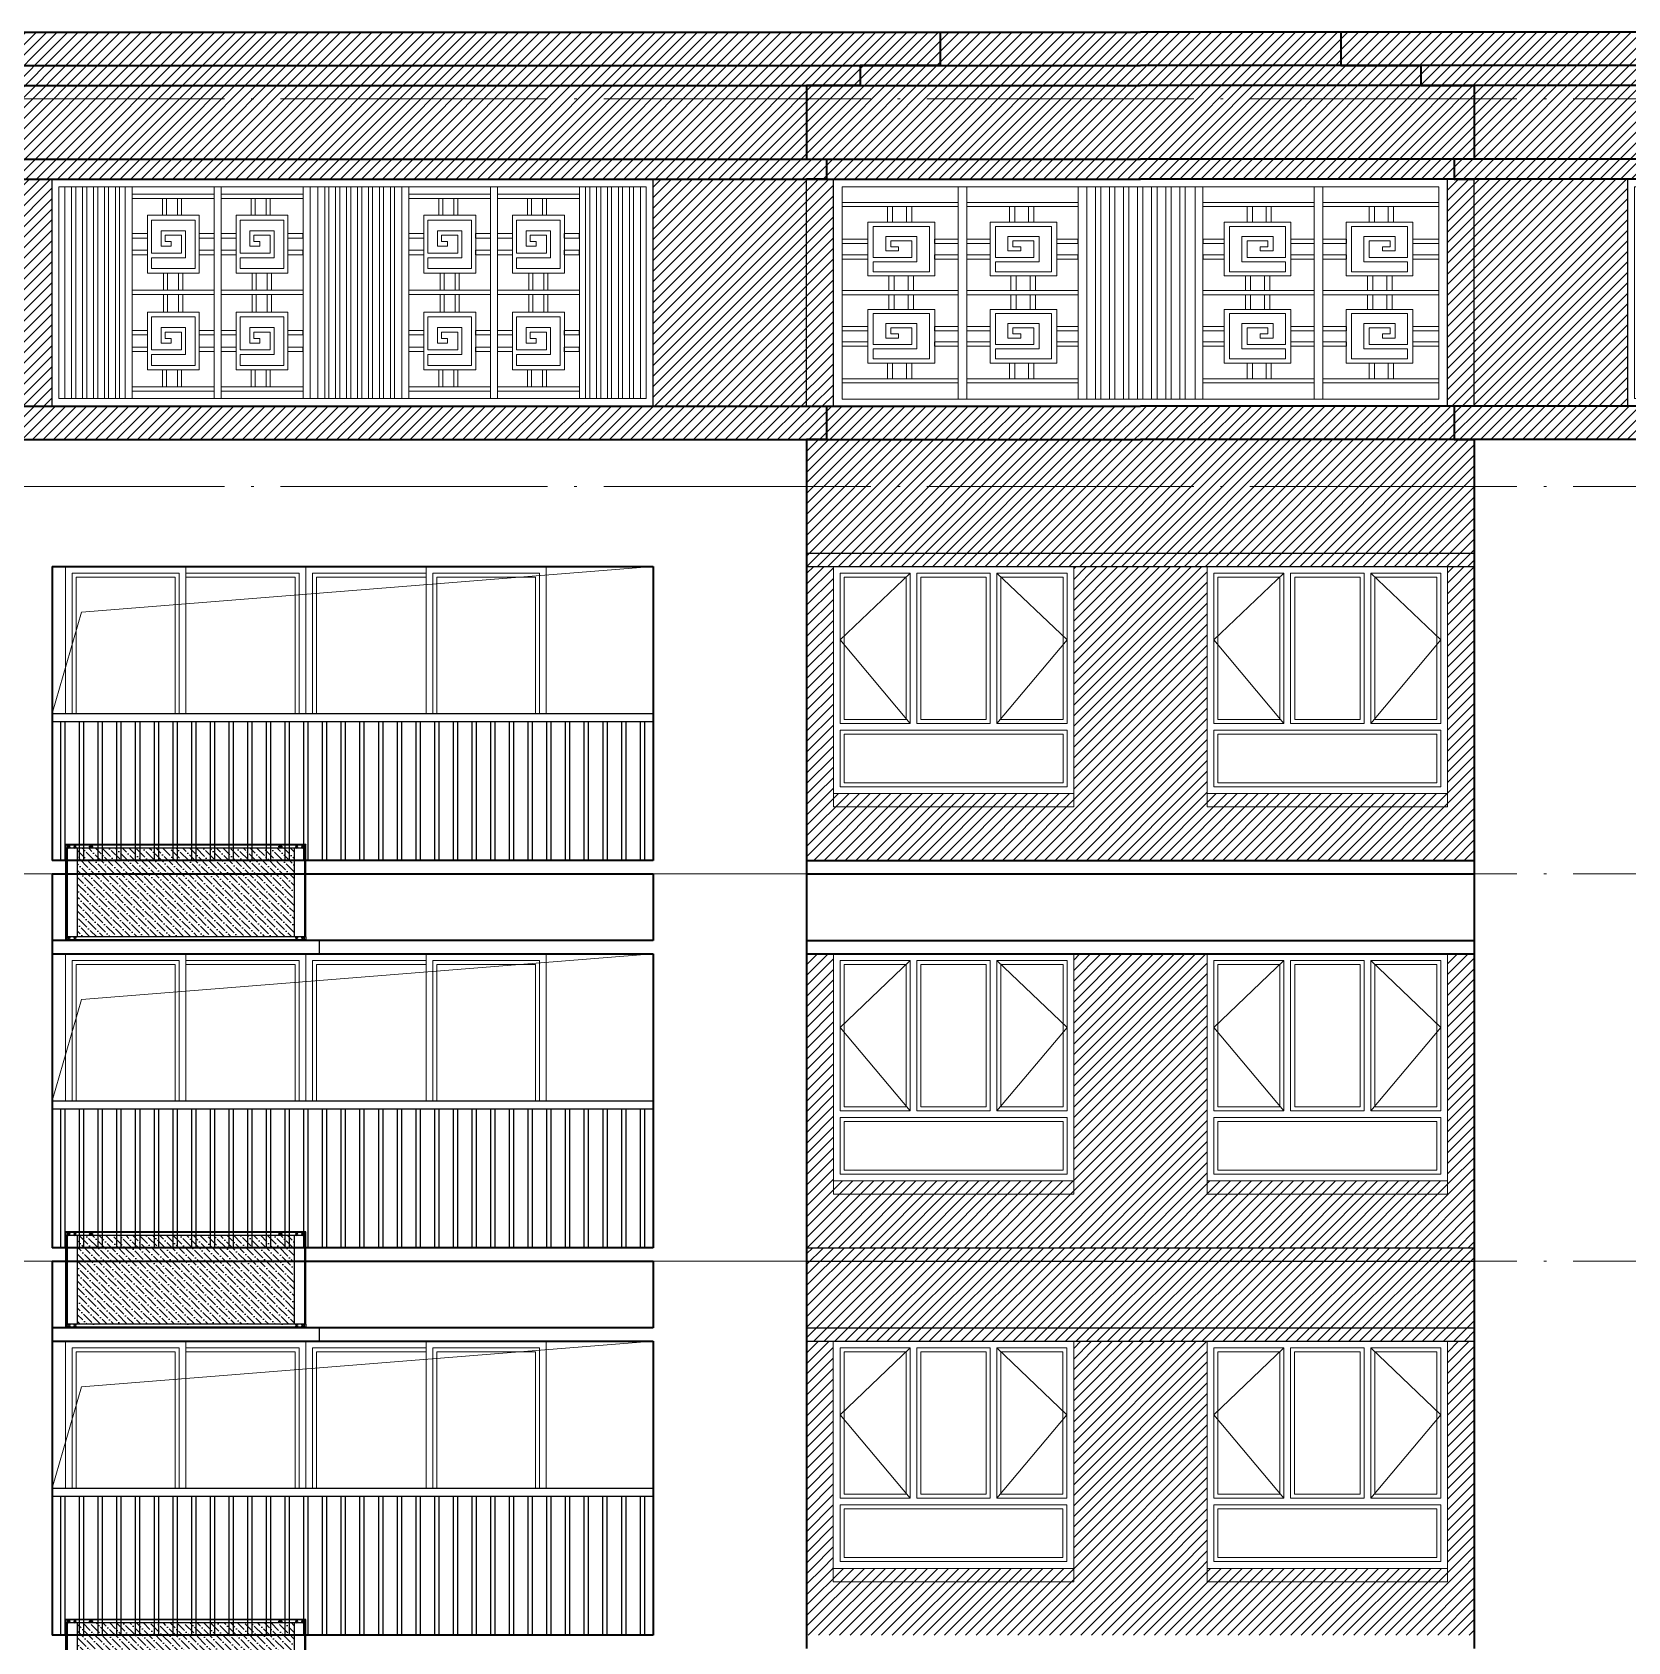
# Model space of a CAD drawing. Extents: x 27938 to 983267, y -209821 to 1628073.
# Drawn here: x 698517 to 710467, y 137999 to 150049 of the extents above; entities that cross this region are included whole.
import ezdxf
from ezdxf.xclip import XClip

# ---------------------------------------------------------------- set-up
doc = ezdxf.new("R2010")
doc.units = 0
doc.header["$LTSCALE"] = 1000
doc.header["$MEASUREMENT"] = 0
doc.header["$XCLIPFRAME"] = 0
doc.linetypes.add('DOTE', pattern=[2.42, 2, -0.2, 0.02, -0.2])
for name, color, linetype in [('3-剖面填充（细）', 250, 'Continuous'), ('Stair-栏杆', 142, 'Continuous'), ('修改标示', 212, 'Continuous')]:
    doc.layers.add(name, color=color, linetype=linetype)
for name, color, linetype, lineweight in [('DOTE', 19, 'DOTE', 9), ('WALL', 9, 'Continuous', 40), ('WINDOW', 144, 'Continuous', 15), ('立面-中轮廓线', 213, 'Continuous', 35), ('立面-普通轮廓', 7, 'Continuous', 18), ('立面-洞口示意', 152, 'Continuous', 13), ('立面-窗开启线', 250, 'Continuous', 13)]:
    doc.layers.add(name, color=color, linetype=linetype, lineweight=lineweight)
pattern_1 = [(45, (252127.5, -4e-12), (-39.2886205, 39.2886205), [])]
pattern_2 = [(45, (262200.016, 100972.64), (-39.2886205, 39.2886205), [])]
pattern_3 = [(45, (261350.016, 103772.64), (-39.2886205, 39.2886205), [])]
pattern_4 = [(45, (262350.016, 102372.64), (-39.2886205, 39.2886205), [])]
pattern_5 = [(45, (261200.007, 99772.64), (-39.2886205, 39.2886205), [])]

# ---------------------------------------------------------------- blocks, each defined once
blk = doc.blocks.new('A$C0FC9229A')
at = {"color": 164}
blk.add_wipeout([(1080, 1056), (1079, 1057), (-923, 1057), (-923, 1056), (-923, 1027), (-922, 1027), (-922, 287), (-923, 287), (-923, 257), (-923, 257), (1079, 257), (1080, 257), (1080, 287), (1078, 287), (1078, 1027), (1080, 1027)], dxfattribs=at).translate(0, 0, 0).dxf.layer = 'WALL'
h = blk.add_hatch()
h.set_pattern_fill('ANSI36', color=164, scale=25, style=0)
h.set_pattern_definition([(45, (0, 0), (21.0475, 77.1741), [99.2188, -19.8438, 0, -19.8438])])
h.paths.add_polyline_path([(983, 287), (983, 1027), (-826, 1027), (-826, 287)])
for p, q in [((-923, 1057), (1079, 1057)), ((-923, 1057), (1079, 1057)), ((-923, 1027), (-923, 1057)), ((-923, 1027), (-923, 1056)), ((-923, 1056), (-923, 1056)), ((-923, 1052), (1080, 1052)), ((-923, 1052), (1079, 1052)), ((-923, 1027), (1080, 1027)), ((-922, 1027), (-922, 287)), ((-922, 287), (-922, 1027)), ((-921, 287), (-921, 1027)), ((-912, 1057), (-912, 1027)), ((-912, 1027), (-912, 287)), ((-912, 1027), (-912, 287)), ((-897, 1040), (-899, 1038)), ((-899, 1038), (-899, 1036)), ((-899, 1036), (-897, 1034)), ((-897, 1030), (-897, 1044)), ((-894, 1038), (-897, 1040)), ((-897, 1034), (-894, 1036)), ((-894, 1036), (-894, 1038)), ((-847, 1040), (-849, 1038)), ((-849, 1038), (-849, 1036)), ((-849, 1036), (-847, 1034)), ((-847, 1030), (-847, 1044)), ((-844, 1038), (-847, 1040)), ((-847, 1034), (-844, 1036)), ((-844, 1036), (-844, 1038)), ((-826, 1027), (-826, 287)), ((-826, 1027), (-826, 287)), ((-720, 1045), (-703, 1045)), ((-720, 1035), (-703, 1035)), ((-711, 1054), (-711, 1025)), ((859, 1045), (876, 1045)), ((859, 1035), (876, 1035)), ((868, 1054), (868, 1025)), ((983, 1027), (983, 287)), ((1003, 1040), (1001, 1038)), ((1001, 1038), (1001, 1036)), ((1001, 1036), (1003, 1034)), ((1003, 1030), (1003, 1044)), ((1006, 1038), (1003, 1040)), ((1003, 1034), (1006, 1036)), ((1006, 1036), (1006, 1038)), ((1053, 1040), (1051, 1038)), ((1051, 1038), (1051, 1036)), ((1051, 1036), (1053, 1034)), ((1053, 1030), (1053, 1044)), ((1056, 1038), (1053, 1040)), ((1053, 1034), (1056, 1036)), ((1056, 1036), (1056, 1038)), ((1068, 1057), (1068, 1027)), ((1068, 1027), (1068, 287)), ((1068, 1027), (1068, 287)), ((1077, 287), (1077, 1027)), ((1078, 287), (1078, 1027)), ((1078, 1027), (1078, 287)), ((1079, 1027), (1079, 1057)), ((1080, 1056), (1079, 1056)), ((1080, 1027), (1080, 1056)), ((-923, 287), (1080, 287)), ((-923, 287), (-923, 257)), ((-923, 287), (-923, 257)), ((-922, 287), (-826, 287)), ((-912, 257), (-912, 287)), ((-899, 278), (-897, 280)), ((-899, 276), (-899, 278)), ((-897, 274), (-899, 276)), ((-897, 284), (-897, 270)), ((-897, 280), (-894, 278)), ((-894, 276), (-897, 274)), ((-894, 278), (-894, 276)), ((-849, 278), (-847, 280)), ((-849, 276), (-849, 278)), ((-847, 274), (-849, 276)), ((-847, 284), (-847, 270)), ((-847, 280), (-844, 278)), ((-844, 276), (-847, 274)), ((-844, 278), (-844, 276)), ((1001, 278), (1003, 280)), ((1001, 276), (1001, 278)), ((1003, 274), (1001, 276)), ((1003, 284), (1003, 270)), ((1003, 280), (1006, 278)), ((1006, 276), (1003, 274)), ((1006, 278), (1006, 276)), ((1051, 278), (1053, 280)), ((1051, 276), (1051, 278)), ((1053, 274), (1051, 276)), ((1053, 284), (1053, 270)), ((1053, 280), (1056, 278)), ((1056, 276), (1053, 274)), ((1056, 278), (1056, 276)), ((1068, 257), (1068, 287)), ((1079, 287), (1079, 257)), ((1080, 287), (1080, 257)), ((-923, 262), (1080, 262)), ((-923, 262), (1079, 262)), ((-923, 257), (-923, 257)), ((-923, 257), (1079, 257)), ((-923, 257), (1079, 257)), ((1080, 257), (1079, 257))]:
    blk.add_line(p, q, dxfattribs=at)
for points in [[(-923, 1052), (-923, 1052), (-923, 1052), (-923, 1052), (-923, 1052)], [(1080, 1052), (1080, 1052), (1079, 1052), (1079, 1052), (1079, 1052)], [(-923, 262), (-923, 262), (-923, 262), (-923, 262), (-923, 262)], [(1080, 262), (1080, 262), (1079, 262), (1079, 262), (1079, 262)]]:
    blk.add_lwpolyline(points, dxfattribs=at)
for centre, radius in [((-897, 1037), 10), ((-897, 1037), 9.5), ((-847, 1037), 10), ((-847, 1037), 9.5), ((1003, 1037), 10), ((1003, 1037), 9.5), ((1053, 1037), 10), ((1053, 1037), 9.5), ((-897, 277), 10), ((-897, 277), 9.5), ((-847, 277), 10), ((-847, 277), 9.5), ((1003, 277), 10), ((1003, 277), 9.5), ((1053, 277), 10), ((1053, 277), 9.5)]:
    blk.add_circle(centre, radius, dxfattribs=at)
for centre, radius, start, end in [((-923, 1056), 0.5, 90, 180), ((-720, 1040), 4.9, 87.1406, 272.8594), ((-703, 1040), 4.9, 267.1406, 92.8594), ((859, 1040), 4.9, 87.1406, 272.8594), ((876, 1040), 4.9, 267.1406, 92.8594), ((1079, 1056), 0.5, 0, 90), ((-923, 257), 0.5, 180, 270), ((1079, 257), 0.5, 270, 0)]:
    blk.add_arc(centre, radius, start, end, dxfattribs=at)
blk = doc.blocks.new('A$C6BC36758')
at = {"layer": 'WINDOW'}
for points in [[(-1750, 1650), (-1225, 1650), (-1225, 525), (-1750, 525)], [(-1175, 1650), (-625, 1650), (-625, 525), (-1175, 525)], [(-50, 1650), (-575, 1650), (-575, 525), (-50, 525)], [(-1750, 475), (-50, 475), (-50, 50), (-1750, 50)]]:
    blk.add_lwpolyline(points, close=True, dxfattribs=at)
at = {"layer": 'WINDOW', "color": 250}
for points in [[(-1720, 1620), (-1255, 1620), (-1255, 555), (-1720, 555)], [(-1145, 1620), (-655, 1620), (-655, 555), (-1145, 555)], [(-80, 1620), (-545, 1620), (-545, 555), (-80, 555)], [(-1720, 445), (-80, 445), (-80, 80), (-1720, 80)]]:
    blk.add_lwpolyline(points, close=True, dxfattribs=at)
at = {"layer": '立面-普通轮廓'}
blk.add_lwpolyline([(-1800, 1700), (0, 1700), (0, 0), (-1800, 0)], close=True, dxfattribs=at)
at = {"layer": '立面-窗开启线', "color": 251, "ltscale": 0.5, "true_color": 0x636466}
for points in [[(-1225, 1650), (-1750, 1150), (-1225, 525)], [(-575, 1650), (-50, 1150), (-575, 525)]]:
    blk.add_lwpolyline(points, dxfattribs=at)
blk = doc.blocks.new('A$C34A0312D')
at = {"layer": 'WINDOW'}
for p, q in [((900, 2300), (900, 0)), ((1800, 2300), (1800, 0)), ((2700, 2300), (2700, 0))]:
    blk.add_line(p, q, dxfattribs=at)
for points in [[(50, 2250), (850, 2250), (850, 50), (50, 50)], [(1750, 2250), (900, 2250), (900, 50), (1750, 50)], [(1850, 2250), (2700, 2250), (2700, 50), (1850, 50)], [(3550, 2250), (2750, 2250), (2750, 50), (3550, 50)]]:
    blk.add_lwpolyline(points, close=True, dxfattribs=at)
at = {"layer": 'WINDOW', "color": 250}
for points in [[(80, 2220), (820, 2220), (820, 80), (80, 80)], [(3520, 2220), (2780, 2220), (2780, 80), (3520, 80)]]:
    blk.add_lwpolyline(points, close=True, dxfattribs=at)
for points in [[(900, 80), (1720, 80), (1720, 2220), (900, 2220)], [(2700, 80), (1880, 80), (1880, 2220), (2700, 2220)]]:
    blk.add_lwpolyline(points, dxfattribs=at)
at = {"layer": '立面-普通轮廓'}
blk.add_lwpolyline([(0, 2300), (3600, 2300), (3600, 0), (0, 0)], close=True, dxfattribs=at)
blk = doc.blocks.new('A$C2FD5371A')
at = {"layer": 'Stair-栏杆'}
for p, q in [((4500, 1100), (0, 1100)), ((4500, 1040), (0, 1040))]:
    blk.add_line(p, q, dxfattribs=at)
for points in [[(65, 1040), (65, 0)], [(95, 0), (95, 1040)], [(205, 1040), (205, 0)], [(235, 0), (235, 1040)], [(345, 1040), (345, 0)], [(375, 0), (375, 1040)], [(485, 1040), (485, 0)], [(515, 0), (515, 1040)], [(625, 1040), (625, 0)], [(655, 0), (655, 1040)], [(765, 1040), (765, 0)], [(795, 0), (795, 1040)], [(905, 1040), (905, 0)], [(935, 0), (935, 1040)], [(1045, 1040), (1045, 0)], [(1075, 0), (1075, 1040)], [(1185, 1040), (1185, 0)], [(1215, 0), (1215, 1040)], [(1325, 1040), (1325, 0)], [(1355, 0), (1355, 1040)], [(1465, 1040), (1465, 0)], [(1495, 0), (1495, 1040)], [(1605, 1040), (1605, 0)], [(1635, 0), (1635, 1040)], [(1745, 1040), (1745, 0)], [(1775, 0), (1775, 1040)], [(1885, 1040), (1885, 0)], [(1915, 0), (1915, 1040)], [(2025, 1040), (2025, 0)], [(2055, 0), (2055, 1040)], [(2165, 1040), (2165, 0)], [(2195, 0), (2195, 1040)], [(2305, 1040), (2305, 0)], [(2335, 0), (2335, 1040)], [(2445, 1040), (2445, 0)], [(2475, 0), (2475, 1040)], [(2585, 1040), (2585, 0)], [(2615, 0), (2615, 1040)], [(2725, 1040), (2725, 0)], [(2755, 0), (2755, 1040)], [(2865, 1040), (2865, 0)], [(2895, 0), (2895, 1040)], [(3005, 1040), (3005, 0)], [(3035, 0), (3035, 1040)], [(3145, 1040), (3145, 0)], [(3175, 0), (3175, 1040)], [(3285, 1040), (3285, 0)], [(3315, 0), (3315, 1040)], [(3425, 1040), (3425, 0)], [(3455, 0), (3455, 1040)], [(3565, 1040), (3565, 0)], [(3595, 0), (3595, 1040)], [(3705, 1040), (3705, 0)], [(3735, 0), (3735, 1040)], [(3845, 1040), (3845, 0)], [(3875, 0), (3875, 1040)], [(3985, 1040), (3985, 0)], [(4015, 0), (4015, 1040)], [(4125, 1040), (4125, 0)], [(4155, 0), (4155, 1040)], [(4265, 1040), (4265, 0)], [(4295, 0), (4295, 1040)], [(4405, 1040), (4405, 0)], [(4435, 0), (4435, 1040)]]:
    blk.add_lwpolyline(points, dxfattribs=at)
blk = doc.blocks.new('GDGDGRGDGDGD')
at = {"layer": '立面-中轮廓线'}
for p, q in [((689594, 68519), (689594, 65719)), ((694094, 68519), (694094, 68019)), ((695244, 68519), (695244, 65619)), ((700244, 68519), (700244, 65619)), ((694094, 67919), (694094, 65719))]:
    blk.add_line(p, q, dxfattribs=at)
for points in [[(694094, 68019), (689594, 68019)], [(689594, 67919), (694094, 67919)], [(694094, 65719), (689594, 65719)]]:
    blk.add_lwpolyline(points, dxfattribs=at)
at = {"layer": '立面-普通轮廓'}
for points in [[(697244, 66219), (695444, 66219), (695444, 66119), (697244, 66119)], [(697244, 66219), (697244, 66119)], [(698244, 66219), (700044, 66219), (700044, 66119), (698244, 66119)], [(698244, 66219), (698244, 66119)]]:
    blk.add_lwpolyline(points, dxfattribs=at)
at = {"layer": '立面-洞口示意'}
blk.add_lwpolyline([(689594, 66819), (689814, 67578), (694094, 67919)], dxfattribs=at)
ref = blk.add_blockref('A$C34A0312D', (689694, 65619))
XClip(ref).set_block_clipping_path([(0, 1199.9999183439), (3600.0002853817, 2300.0000000003)])
for p in [(697244, 66219), (700044, 66219)]:
    blk.add_blockref('A$C6BC36758', p)
at = {"xscale": -1}
blk.add_blockref('A$C2FD5371A', (694094, 65719), dxfattribs=at)
blk = doc.blocks.new('HGFHFGNVBNHVN')
at = {"layer": '3-剖面填充（细）'}
h = blk.add_hatch(dxfattribs=at)
h.set_pattern_fill('ANSI31', color=256, scale=35)
h.set_pattern_definition(pattern_1)
edge = h.paths.add_edge_path()
edge.add_line((695244, 46276), (695244, 44576))
edge.add_line((695244, 44576), (695444, 44576))
edge.add_line((695444, 44576), (695444, 46276))
edge.add_line((695444, 46276), (695194, 46276))
h = blk.add_hatch(dxfattribs=at)
h.set_pattern_fill('ANSI31', color=256, scale=35)
h.set_pattern_definition(pattern_1)
h.paths.add_polyline_path([(697244, 44576), (698244, 44576), (698244, 46276), (697244, 46276)])
h = blk.add_hatch(dxfattribs=at)
h.set_pattern_fill('ANSI31', color=256, scale=35)
h.set_pattern_definition(pattern_1)
edge = h.paths.add_edge_path()
edge.add_line((700044, 44576), (700244, 44576))
edge.add_line((700244, 44576), (700244, 46276))
edge.add_line((700294, 46276), (700044, 46276))
edge.add_line((700044, 46276), (700044, 44576))
h = blk.add_hatch(dxfattribs=at)
h.set_pattern_fill('ANSI31', color=256, scale=35)
h.set_pattern_definition(pattern_1)
edge = h.paths.add_edge_path()
edge.add_line((695244, 44576), (695244, 44076))
edge.add_line((695244, 44076), (700244, 44076))
edge.add_line((700244, 44076), (700244, 44576))
edge.add_line((700244, 44576), (695248, 44576))
blk = doc.blocks.new('A$C12B04DEA')
at = {"layer": '立面-窗开启线', "color": 36, "ltscale": 0.5, "true_color": 0x88471b}
for p, q in [((0, -1700), (0, 0)), ((0, 0), (4500, 0)), ((4449, -57), (51, -57)), ((51, -57), (51, -1643)), ((95, -1643), (95, -57)), ((146, -57), (146, -1643)), ((177, -1643), (177, -57)), ((228, -57), (228, -1643)), ((259, -1643), (259, -57)), ((310, -57), (310, -1643)), ((341, -1643), (341, -57)), ((392, -57), (392, -1643)), ((423, -1643), (423, -57)), ((474, -57), (474, -1643)), ((505, -1643), (505, -57)), ((548, -57), (548, -1643)), ((600, -1643), (600, -57)), ((1214, -112), (600, -112)), ((1214, -57), (1214, -1641)), ((1266, -1641), (1266, -57)), ((1880, -112), (1266, -112)), ((1880, -57), (1880, -1643)), ((1932, -1643), (1932, -57)), ((1990, -1643), (1990, -57)), ((2041, -57), (2041, -1643)), ((2072, -1643), (2072, -57)), ((2123, -57), (2123, -1643)), ((2154, -1643), (2154, -57)), ((2205, -57), (2205, -1643)), ((2236, -1643), (2236, -57)), ((2287, -57), (2287, -1643)), ((2318, -1643), (2318, -57)), ((2369, -57), (2369, -1643)), ((2400, -1643), (2400, -57)), ((2451, -57), (2451, -1643)), ((2482, -1643), (2482, -57)), ((2533, -57), (2533, -1643)), ((2564, -1643), (2564, -57)), ((2618, -57), (2618, -1643)), ((2670, -1643), (2670, -57)), ((3284, -112), (2670, -112)), ((3284, -57), (3284, -1641)), ((3336, -1641), (3336, -57)), ((3950, -112), (3336, -112)), ((3950, -57), (3950, -1643)), ((3995, -1643), (3995, -57)), ((4026, -57), (4026, -1643)), ((4077, -1643), (4077, -57)), ((4108, -57), (4108, -1643)), ((4159, -1643), (4159, -57)), ((4190, -57), (4190, -1643)), ((4241, -1643), (4241, -57)), ((4272, -57), (4272, -1643)), ((4323, -1643), (4323, -57)), ((4354, -57), (4354, -1643)), ((4405, -1643), (4405, -57)), ((4449, -57), (4449, -1643)), ((4500, -1700), (4500, 0)), ((600, -146), (1214, -146)), ((826, -271), (826, -146)), ((857, -146), (857, -271)), ((938, -271), (938, -146)), ((968, -146), (968, -271)), ((1266, -146), (1880, -146)), ((1490, -271), (1490, -146)), ((1521, -146), (1521, -271)), ((1602, -271), (1602, -146)), ((1632, -146), (1632, -271)), ((2670, -146), (3284, -146)), ((2896, -271), (2896, -146)), ((2927, -146), (2927, -271)), ((3008, -271), (3008, -146)), ((3038, -146), (3038, -271)), ((3336, -146), (3950, -146)), ((3560, -271), (3560, -146)), ((3591, -146), (3591, -271)), ((3672, -271), (3672, -146)), ((3702, -146), (3702, -271)), ((1102, -271), (713, -271)), ((713, -271), (713, -704)), ((744, -555), (744, -306)), ((1071, -306), (744, -306)), ((1071, -669), (1071, -306)), ((1102, -704), (1102, -271)), ((1766, -271), (1377, -271)), ((1377, -271), (1377, -704)), ((1408, -555), (1408, -306)), ((1735, -306), (1408, -306)), ((1735, -669), (1735, -306)), ((1766, -704), (1766, -271)), ((3172, -271), (2783, -271)), ((2783, -271), (2783, -704)), ((2814, -555), (2814, -306)), ((3141, -306), (2814, -306)), ((3141, -669), (3141, -306)), ((3172, -704), (3172, -271)), ((3836, -271), (3447, -271)), ((3447, -271), (3447, -704)), ((3478, -555), (3478, -306)), ((3805, -306), (3478, -306)), ((3805, -669), (3805, -306)), ((3836, -704), (3836, -271)), ((713, -408), (600, -408)), ((600, -443), (713, -443)), ((999, -386), (816, -386)), ((816, -503), (816, -386)), ((968, -420), (846, -420)), ((846, -468), (846, -420)), ((891, -468), (846, -468)), ((891, -503), (891, -468)), ((968, -555), (968, -420)), ((999, -589), (999, -386)), ((1101, -443), (1101, -408)), ((1101, -408), (1214, -408)), ((1214, -443), (1101, -443)), ((1377, -408), (1266, -408)), ((1266, -443), (1377, -443)), ((1663, -386), (1480, -386)), ((1480, -503), (1480, -386)), ((1632, -420), (1510, -420)), ((1510, -468), (1510, -420)), ((1555, -468), (1510, -468)), ((1555, -503), (1555, -468)), ((1632, -555), (1632, -420)), ((1663, -589), (1663, -386)), ((1765, -443), (1765, -408)), ((1765, -408), (1878, -408)), ((1878, -443), (1765, -443)), ((1878, -408), (1878, -443)), ((2783, -408), (2670, -408)), ((2670, -443), (2783, -443)), ((3069, -386), (2886, -386)), ((2886, -503), (2886, -386)), ((3038, -420), (2916, -420)), ((2916, -468), (2916, -420)), ((2961, -468), (2916, -468)), ((2961, -503), (2961, -468)), ((3038, -555), (3038, -420)), ((3069, -589), (3069, -386)), ((3171, -443), (3171, -408)), ((3171, -408), (3284, -408)), ((3284, -443), (3171, -443)), ((3447, -408), (3336, -408)), ((3336, -443), (3447, -443)), ((3733, -386), (3550, -386)), ((3550, -503), (3550, -386)), ((3702, -420), (3580, -420)), ((3580, -468), (3580, -420)), ((3625, -468), (3580, -468)), ((3625, -503), (3625, -468)), ((3702, -555), (3702, -420)), ((3733, -589), (3733, -386)), ((3835, -443), (3835, -408)), ((3835, -408), (3948, -408)), ((3948, -443), (3835, -443)), ((3948, -408), (3948, -443)), ((713, -533), (600, -533)), ((600, -567), (713, -567)), ((968, -555), (744, -555)), ((999, -589), (744, -589)), ((744, -669), (744, -589)), ((891, -503), (816, -503)), ((1101, -567), (1101, -533)), ((1101, -533), (1214, -533)), ((1214, -567), (1101, -567)), ((1377, -533), (1266, -533)), ((1266, -567), (1377, -567)), ((1632, -555), (1408, -555)), ((1663, -589), (1408, -589)), ((1408, -669), (1408, -589)), ((1555, -503), (1480, -503)), ((1765, -567), (1765, -533)), ((1765, -533), (1878, -533)), ((1878, -567), (1765, -567)), ((1878, -533), (1878, -567)), ((2783, -533), (2670, -533)), ((2670, -567), (2783, -567)), ((3038, -555), (2814, -555)), ((3069, -589), (2814, -589)), ((2814, -669), (2814, -589)), ((2961, -503), (2886, -503)), ((3171, -567), (3171, -533)), ((3171, -533), (3284, -533)), ((3284, -567), (3171, -567)), ((3447, -533), (3336, -533)), ((3336, -567), (3447, -567)), ((3702, -555), (3478, -555)), ((3733, -589), (3478, -589)), ((3478, -669), (3478, -589)), ((3625, -503), (3550, -503)), ((3835, -567), (3835, -533)), ((3835, -533), (3948, -533)), ((3948, -567), (3835, -567)), ((3948, -533), (3948, -567)), ((713, -704), (1102, -704)), ((1071, -669), (744, -669)), ((835, -704), (835, -832)), ((865, -832), (865, -704)), ((947, -704), (947, -832)), ((978, -832), (978, -704)), ((1377, -704), (1766, -704)), ((1735, -669), (1408, -669)), ((1499, -704), (1499, -832)), ((1529, -832), (1529, -704)), ((1611, -704), (1611, -832)), ((1642, -832), (1642, -704)), ((2783, -704), (3172, -704)), ((3141, -669), (2814, -669)), ((2905, -704), (2905, -832)), ((2935, -832), (2935, -704)), ((3017, -704), (3017, -832)), ((3048, -832), (3048, -704)), ((3447, -704), (3836, -704)), ((3805, -669), (3478, -669)), ((3569, -704), (3569, -832)), ((3599, -832), (3599, -704)), ((3681, -704), (3681, -832)), ((3712, -832), (3712, -704)), ((1214, -832), (600, -832)), ((1880, -832), (1266, -832)), ((3284, -832), (2670, -832)), ((3950, -832), (3336, -832)), ((600, -864), (1214, -864)), ((835, -996), (835, -867)), ((865, -867), (865, -996)), ((947, -996), (947, -867)), ((978, -867), (978, -996)), ((1266, -864), (1880, -864)), ((1499, -996), (1499, -867)), ((1529, -867), (1529, -996)), ((1611, -996), (1611, -867)), ((1642, -867), (1642, -996)), ((2670, -864), (3284, -864)), ((2905, -996), (2905, -867)), ((2935, -867), (2935, -996)), ((3017, -996), (3017, -867)), ((3048, -867), (3048, -996)), ((3336, -864), (3950, -864)), ((3569, -996), (3569, -867)), ((3599, -867), (3599, -996)), ((3681, -996), (3681, -867)), ((3712, -867), (3712, -996)), ((1102, -996), (713, -996)), ((713, -996), (713, -1428)), ((744, -1279), (744, -1030)), ((1071, -1030), (744, -1030)), ((1071, -1394), (1071, -1030)), ((1102, -1428), (1102, -996)), ((1766, -996), (1377, -996)), ((1377, -996), (1377, -1428)), ((1408, -1279), (1408, -1030)), ((1735, -1030), (1408, -1030)), ((1735, -1394), (1735, -1030)), ((1766, -1428), (1766, -996)), ((3172, -996), (2783, -996)), ((2783, -996), (2783, -1428)), ((2814, -1279), (2814, -1030)), ((3141, -1030), (2814, -1030)), ((3141, -1394), (3141, -1030)), ((3172, -1428), (3172, -996)), ((3836, -996), (3447, -996)), ((3447, -996), (3447, -1428)), ((3478, -1279), (3478, -1030)), ((3805, -1030), (3478, -1030)), ((3805, -1394), (3805, -1030)), ((3836, -1428), (3836, -996)), ((600, -1132), (713, -1132)), ((713, -1166), (600, -1166)), ((999, -1110), (816, -1110)), ((816, -1228), (816, -1110)), ((968, -1145), (846, -1145)), ((846, -1193), (846, -1145)), ((891, -1193), (846, -1193)), ((891, -1228), (891, -1193)), ((968, -1279), (968, -1145)), ((999, -1314), (999, -1110)), ((1214, -1132), (1101, -1132)), ((1101, -1167), (1101, -1133)), ((1101, -1166), (1214, -1166)), ((1266, -1132), (1377, -1132)), ((1377, -1166), (1266, -1166)), ((1663, -1110), (1480, -1110)), ((1480, -1228), (1480, -1110)), ((1632, -1145), (1510, -1145)), ((1510, -1193), (1510, -1145)), ((1555, -1193), (1510, -1193)), ((1555, -1228), (1555, -1193)), ((1632, -1279), (1632, -1145)), ((1663, -1314), (1663, -1110)), ((1878, -1132), (1765, -1132)), ((1765, -1167), (1765, -1133)), ((1765, -1166), (1878, -1166)), ((1878, -1166), (1878, -1132)), ((2670, -1132), (2783, -1132)), ((2783, -1166), (2670, -1166)), ((3069, -1110), (2886, -1110)), ((2886, -1228), (2886, -1110)), ((3038, -1145), (2916, -1145)), ((2916, -1193), (2916, -1145)), ((2961, -1193), (2916, -1193)), ((2961, -1228), (2961, -1193)), ((3038, -1279), (3038, -1145)), ((3069, -1314), (3069, -1110)), ((3284, -1132), (3171, -1132)), ((3171, -1167), (3171, -1133)), ((3171, -1166), (3284, -1166)), ((3336, -1132), (3447, -1132)), ((3447, -1166), (3336, -1166)), ((3733, -1110), (3550, -1110)), ((3550, -1228), (3550, -1110)), ((3702, -1145), (3580, -1145)), ((3580, -1193), (3580, -1145)), ((3625, -1193), (3580, -1193)), ((3625, -1228), (3625, -1193)), ((3702, -1279), (3702, -1145)), ((3733, -1314), (3733, -1110)), ((3948, -1132), (3835, -1132)), ((3835, -1167), (3835, -1133)), ((3835, -1166), (3948, -1166)), ((3948, -1166), (3948, -1132)), ((600, -1257), (713, -1257)), ((713, -1291), (600, -1291)), ((968, -1279), (744, -1279)), ((999, -1314), (744, -1314)), ((744, -1394), (744, -1314)), ((891, -1228), (816, -1228)), ((1214, -1257), (1101, -1257)), ((1101, -1292), (1101, -1258)), ((1101, -1291), (1214, -1291)), ((1266, -1257), (1377, -1257)), ((1377, -1291), (1266, -1291)), ((1632, -1279), (1408, -1279)), ((1663, -1314), (1408, -1314)), ((1408, -1394), (1408, -1314)), ((1555, -1228), (1480, -1228)), ((1878, -1257), (1765, -1257)), ((1765, -1292), (1765, -1258)), ((1765, -1291), (1878, -1291)), ((1878, -1291), (1878, -1257)), ((2670, -1257), (2783, -1257)), ((2783, -1291), (2670, -1291)), ((3038, -1279), (2814, -1279)), ((3069, -1314), (2814, -1314)), ((2814, -1394), (2814, -1314)), ((2961, -1228), (2886, -1228)), ((3284, -1257), (3171, -1257)), ((3171, -1292), (3171, -1258)), ((3171, -1291), (3284, -1291)), ((3336, -1257), (3447, -1257)), ((3447, -1291), (3336, -1291)), ((3702, -1279), (3478, -1279)), ((3733, -1314), (3478, -1314)), ((3478, -1394), (3478, -1314)), ((3625, -1228), (3550, -1228)), ((3948, -1257), (3835, -1257)), ((3835, -1292), (3835, -1258)), ((3835, -1291), (3948, -1291)), ((3948, -1291), (3948, -1257)), ((713, -1428), (1102, -1428)), ((1071, -1394), (744, -1394)), ((826, -1428), (826, -1554)), ((857, -1554), (857, -1428)), ((938, -1428), (938, -1554)), ((968, -1554), (968, -1428)), ((1377, -1428), (1766, -1428)), ((1735, -1394), (1408, -1394)), ((1490, -1428), (1490, -1554)), ((1521, -1554), (1521, -1428)), ((1602, -1428), (1602, -1554)), ((1632, -1554), (1632, -1428)), ((2783, -1428), (3172, -1428)), ((3141, -1394), (2814, -1394)), ((2896, -1428), (2896, -1554)), ((2927, -1554), (2927, -1428)), ((3008, -1428), (3008, -1554)), ((3038, -1554), (3038, -1428)), ((3447, -1428), (3836, -1428)), ((3805, -1394), (3478, -1394)), ((3560, -1428), (3560, -1554)), ((3591, -1554), (3591, -1428)), ((3672, -1428), (3672, -1554)), ((3702, -1554), (3702, -1428)), ((600, -1554), (1214, -1554)), ((1266, -1554), (1880, -1554)), ((2670, -1554), (3284, -1554)), ((3336, -1554), (3950, -1554)), ((4449, -1643), (51, -1643)), ((1214, -1588), (600, -1588)), ((1880, -1588), (1266, -1588)), ((3284, -1588), (2670, -1588)), ((3950, -1588), (3336, -1588)), ((0, -1700), (4500, -1700))]:
    blk.add_line(p, q, dxfattribs=at)
blk = doc.blocks.new('DGDGDGR')
for p in [(651892, 52076), (664492, 52076)]:
    blk.add_blockref('A$C12B04DEA', p)
blk = doc.blocks.new('A$C67F57B5B')
at = {"layer": '立面-窗开启线', "color": 36, "ltscale": 0.5, "true_color": 0x88471b}
for p, q in [((0, 0), (4600, 0)), ((0, -1700), (0, 0)), ((65, -1647), (65, -58)), ((65, -58), (4535, -58)), ((934, -58), (934, -1647)), ((1000, -1647), (1000, -58)), ((1833, -58), (1833, -1647)), ((1899, -1647), (1899, -58)), ((2003, -57), (1963, -57)), ((1963, -57), (1963, -1647)), ((2003, -1647), (2003, -57)), ((2108, -57), (2068, -57)), ((2068, -57), (2068, -1647)), ((2108, -1647), (2108, -57)), ((2214, -57), (2174, -57)), ((2174, -57), (2174, -1647)), ((2214, -1647), (2214, -57)), ((2319, -57), (2279, -57)), ((2279, -57), (2279, -1647)), ((2319, -1647), (2319, -57)), ((2424, -57), (2384, -57)), ((2384, -57), (2384, -1647)), ((2424, -1647), (2424, -57)), ((2530, -57), (2490, -57)), ((2490, -57), (2490, -1647)), ((2530, -1647), (2530, -57)), ((2635, -57), (2595, -57)), ((2595, -57), (2595, -1647)), ((2645, -57), (2605, -57)), ((2635, -1647), (2635, -57)), ((2640, -57), (2700, -57)), ((2709, -58), (2709, -1647)), ((2767, -58), (2767, -1647)), ((3600, -1647), (3600, -58)), ((3666, -58), (3666, -1647)), ((4535, -1647), (4535, -58)), ((4600, -1700), (4600, 0)), ((934, -174), (65, -174)), ((65, -206), (934, -206)), ((405, -322), (405, -206)), ((444, -206), (444, -322)), ((548, -322), (548, -206)), ((587, -206), (587, -322)), ((1833, -174), (1000, -174)), ((1000, -206), (1833, -206)), ((1320, -322), (1320, -206)), ((1359, -206), (1359, -322)), ((1462, -322), (1462, -206)), ((1502, -206), (1502, -322)), ((2767, -174), (3600, -174)), ((3600, -206), (2767, -206)), ((3098, -206), (3098, -322)), ((3138, -322), (3138, -206)), ((3241, -206), (3241, -322)), ((3280, -322), (3280, -206)), ((3666, -174), (4535, -174)), ((4535, -206), (3666, -206)), ((4013, -206), (4013, -322)), ((4052, -322), (4052, -206)), ((4156, -206), (4156, -322)), ((4195, -322), (4195, -206)), ((759, -322), (259, -322)), ((259, -322), (259, -725)), ((299, -586), (299, -354)), ((719, -354), (299, -354)), ((719, -693), (719, -354)), ((759, -725), (759, -322)), ((1674, -322), (1174, -322)), ((1174, -322), (1174, -725)), ((1214, -586), (1214, -354)), ((1633, -354), (1214, -354)), ((1633, -693), (1633, -354)), ((1674, -725), (1674, -322)), ((2926, -322), (3426, -322)), ((2926, -725), (2926, -322)), ((2967, -354), (3386, -354)), ((2967, -693), (2967, -354)), ((3386, -586), (3386, -354)), ((3426, -322), (3426, -725)), ((3841, -322), (4341, -322)), ((3841, -725), (3841, -322)), ((3881, -354), (4301, -354)), ((3881, -693), (3881, -354)), ((4301, -586), (4301, -354)), ((4341, -322), (4341, -725)), ((259, -450), (65, -450)), ((65, -482), (259, -482)), ((626, -429), (392, -429)), ((392, -538), (392, -429)), ((587, -461), (430, -461)), ((430, -506), (430, -461)), ((587, -586), (587, -461)), ((626, -618), (626, -429)), ((758, -482), (758, -450)), ((758, -450), (934, -450)), ((934, -482), (758, -482)), ((1174, -450), (1000, -450)), ((1000, -482), (1174, -482)), ((1541, -429), (1306, -429)), ((1306, -538), (1306, -429)), ((1502, -461), (1345, -461)), ((1345, -506), (1345, -461)), ((1502, -586), (1502, -461)), ((1541, -618), (1541, -429)), ((1673, -482), (1673, -450)), ((1673, -450), (1831, -450)), ((1831, -482), (1673, -482)), ((1831, -450), (1831, -482)), ((2769, -450), (2769, -482)), ((2927, -450), (2769, -450)), ((2769, -482), (2927, -482)), ((2927, -482), (2927, -450)), ((3059, -429), (3294, -429)), ((3059, -618), (3059, -429)), ((3098, -461), (3255, -461)), ((3098, -586), (3098, -461)), ((3255, -506), (3255, -461)), ((3294, -538), (3294, -429)), ((3426, -450), (3600, -450)), ((3600, -482), (3426, -482)), ((3842, -450), (3666, -450)), ((3666, -482), (3842, -482)), ((3842, -482), (3842, -450)), ((3974, -429), (4208, -429)), ((3974, -618), (3974, -429)), ((4013, -461), (4170, -461)), ((4013, -586), (4013, -461)), ((4170, -506), (4170, -461)), ((4208, -538), (4208, -429)), ((4341, -450), (4535, -450)), ((4535, -482), (4341, -482)), ((259, -566), (65, -566)), ((65, -598), (259, -598)), ((587, -586), (299, -586)), ((488, -538), (392, -538)), ((488, -506), (430, -506)), ((488, -538), (488, -506)), ((758, -598), (758, -566)), ((758, -566), (934, -566)), ((934, -598), (758, -598)), ((1174, -566), (1000, -566)), ((1000, -598), (1174, -598)), ((1502, -586), (1214, -586)), ((1403, -538), (1306, -538)), ((1403, -506), (1345, -506)), ((1403, -538), (1403, -506)), ((1673, -598), (1673, -566)), ((1673, -566), (1831, -566)), ((1831, -598), (1673, -598)), ((1831, -566), (1831, -598)), ((2769, -566), (2769, -598)), ((2927, -566), (2769, -566)), ((2769, -598), (2927, -598)), ((2927, -598), (2927, -566)), ((3098, -586), (3386, -586)), ((3197, -538), (3197, -506)), ((3197, -506), (3255, -506)), ((3197, -538), (3294, -538)), ((3426, -566), (3600, -566)), ((3600, -598), (3426, -598)), ((3842, -566), (3666, -566)), ((3666, -598), (3842, -598)), ((3842, -598), (3842, -566)), ((4013, -586), (4301, -586)), ((4112, -538), (4112, -506)), ((4112, -506), (4170, -506)), ((4112, -538), (4208, -538)), ((4341, -566), (4535, -566)), ((4535, -598), (4341, -598)), ((626, -618), (299, -618)), ((299, -693), (299, -618)), ((719, -693), (299, -693)), ((1541, -618), (1214, -618)), ((1214, -693), (1214, -618)), ((1633, -693), (1214, -693)), ((2967, -693), (3386, -693)), ((3059, -618), (3386, -618)), ((3386, -693), (3386, -618)), ((3881, -693), (4301, -693)), ((3974, -618), (4301, -618)), ((4301, -693), (4301, -618)), ((934, -834), (65, -834)), ((259, -725), (759, -725)), ((415, -725), (415, -834)), ((455, -834), (455, -725)), ((560, -725), (560, -834)), ((600, -834), (600, -725)), ((1833, -834), (1000, -834)), ((1174, -725), (1674, -725)), ((1330, -725), (1330, -834)), ((1370, -834), (1370, -725)), ((1475, -725), (1475, -834)), ((1514, -834), (1514, -725)), ((2767, -834), (3600, -834)), ((3426, -725), (2926, -725)), ((3086, -834), (3086, -725)), ((3125, -725), (3125, -834)), ((3230, -834), (3230, -725)), ((3270, -725), (3270, -834)), ((3666, -834), (4535, -834)), ((4341, -725), (3841, -725)), ((4000, -834), (4000, -725)), ((4040, -725), (4040, -834)), ((4145, -834), (4145, -725)), ((4185, -725), (4185, -834)), ((65, -866), (934, -866)), ((415, -975), (415, -866)), ((455, -866), (455, -975)), ((560, -975), (560, -866)), ((600, -866), (600, -975)), ((1000, -866), (1833, -866)), ((1330, -975), (1330, -866)), ((1370, -866), (1370, -975)), ((1475, -975), (1475, -866)), ((1514, -866), (1514, -975)), ((3600, -866), (2767, -866)), ((3086, -866), (3086, -975)), ((3125, -975), (3125, -866)), ((3230, -866), (3230, -975)), ((3270, -975), (3270, -866)), ((4535, -866), (3666, -866)), ((4000, -866), (4000, -975)), ((4040, -975), (4040, -866)), ((4145, -866), (4145, -975)), ((4185, -975), (4185, -866)), ((759, -975), (259, -975)), ((259, -975), (259, -1378)), ((299, -1239), (299, -1007)), ((719, -1007), (299, -1007)), ((626, -1082), (392, -1082)), ((392, -1191), (392, -1082)), ((626, -1271), (626, -1082)), ((719, -1346), (719, -1007)), ((759, -1378), (759, -975)), ((1674, -975), (1174, -975)), ((1174, -975), (1174, -1378)), ((1214, -1239), (1214, -1007)), ((1633, -1007), (1214, -1007)), ((1541, -1082), (1306, -1082)), ((1306, -1191), (1306, -1082)), ((1541, -1271), (1541, -1082)), ((1633, -1346), (1633, -1007)), ((1674, -1378), (1674, -975)), ((2926, -975), (3426, -975)), ((2926, -1378), (2926, -975)), ((2967, -1007), (3386, -1007)), ((2967, -1346), (2967, -1007)), ((3059, -1082), (3294, -1082)), ((3059, -1271), (3059, -1082)), ((3294, -1191), (3294, -1082)), ((3386, -1239), (3386, -1007)), ((3426, -975), (3426, -1378)), ((3841, -975), (4341, -975)), ((3841, -1378), (3841, -975)), ((3881, -1007), (4301, -1007)), ((3881, -1346), (3881, -1007)), ((3974, -1082), (4208, -1082)), ((3974, -1271), (3974, -1082)), ((4208, -1191), (4208, -1082)), ((4301, -1239), (4301, -1007)), ((4341, -975), (4341, -1378)), ((259, -1103), (65, -1103)), ((65, -1135), (259, -1135)), ((488, -1191), (392, -1191)), ((587, -1114), (430, -1114)), ((430, -1159), (430, -1114)), ((488, -1159), (430, -1159)), ((488, -1191), (488, -1159)), ((587, -1239), (587, -1114)), ((758, -1135), (758, -1103)), ((758, -1103), (934, -1103)), ((934, -1135), (758, -1135)), ((1174, -1103), (1000, -1103)), ((1000, -1135), (1174, -1135)), ((1403, -1191), (1306, -1191)), ((1502, -1114), (1345, -1114)), ((1345, -1159), (1345, -1114)), ((1403, -1159), (1345, -1159)), ((1403, -1191), (1403, -1159)), ((1502, -1239), (1502, -1114)), ((1673, -1135), (1673, -1103)), ((1673, -1103), (1831, -1103)), ((1831, -1135), (1673, -1135)), ((2927, -1103), (2769, -1103)), ((2769, -1135), (2927, -1135)), ((2927, -1135), (2927, -1103)), ((3098, -1114), (3255, -1114)), ((3098, -1239), (3098, -1114)), ((3197, -1191), (3197, -1159)), ((3197, -1159), (3255, -1159)), ((3197, -1191), (3294, -1191)), ((3255, -1159), (3255, -1114)), ((3426, -1103), (3600, -1103)), ((3600, -1135), (3426, -1135)), ((3842, -1103), (3666, -1103)), ((3666, -1135), (3842, -1135)), ((3842, -1135), (3842, -1103)), ((4013, -1114), (4170, -1114)), ((4013, -1239), (4013, -1114)), ((4112, -1191), (4112, -1159)), ((4112, -1159), (4170, -1159)), ((4112, -1191), (4208, -1191)), ((4170, -1159), (4170, -1114)), ((4341, -1103), (4535, -1103)), ((4535, -1135), (4341, -1135)), ((259, -1219), (65, -1219)), ((65, -1251), (259, -1251)), ((587, -1239), (299, -1239)), ((626, -1271), (299, -1271)), ((299, -1346), (299, -1271)), ((758, -1251), (758, -1219)), ((758, -1219), (934, -1219)), ((934, -1251), (758, -1251)), ((1174, -1219), (1000, -1219)), ((1000, -1251), (1174, -1251)), ((1502, -1239), (1214, -1239)), ((1541, -1271), (1214, -1271)), ((1214, -1346), (1214, -1271)), ((1673, -1251), (1673, -1219)), ((1673, -1219), (1831, -1219)), ((1831, -1251), (1673, -1251)), ((2927, -1219), (2769, -1219)), ((2769, -1251), (2927, -1251)), ((2927, -1251), (2927, -1219)), ((3059, -1271), (3386, -1271)), ((3098, -1239), (3386, -1239)), ((3386, -1346), (3386, -1271)), ((3426, -1219), (3600, -1219)), ((3600, -1251), (3426, -1251)), ((3842, -1219), (3666, -1219)), ((3666, -1251), (3842, -1251)), ((3842, -1251), (3842, -1219)), ((3974, -1271), (4301, -1271)), ((4013, -1239), (4301, -1239)), ((4301, -1346), (4301, -1271)), ((4341, -1219), (4535, -1219)), ((4535, -1251), (4341, -1251)), ((259, -1378), (759, -1378)), ((719, -1346), (299, -1346)), ((405, -1378), (405, -1494)), ((444, -1494), (444, -1378)), ((548, -1378), (548, -1494)), ((587, -1494), (587, -1378)), ((1174, -1378), (1674, -1378)), ((1633, -1346), (1214, -1346)), ((1320, -1378), (1320, -1494)), ((1359, -1494), (1359, -1378)), ((1462, -1378), (1462, -1494)), ((1502, -1494), (1502, -1378)), ((3426, -1378), (2926, -1378)), ((2967, -1346), (3386, -1346)), ((3098, -1494), (3098, -1378)), ((3138, -1378), (3138, -1494)), ((3241, -1494), (3241, -1378)), ((3280, -1378), (3280, -1494)), ((4341, -1378), (3841, -1378)), ((3881, -1346), (4301, -1346)), ((4013, -1494), (4013, -1378)), ((4052, -1378), (4052, -1494)), ((4156, -1494), (4156, -1378)), ((4195, -1378), (4195, -1494)), ((65, -1494), (934, -1494)), ((934, -1526), (65, -1526)), ((1000, -1494), (1833, -1494)), ((1833, -1526), (1000, -1526)), ((3600, -1494), (2767, -1494)), ((2767, -1526), (3600, -1526)), ((4535, -1494), (3666, -1494)), ((3666, -1526), (4535, -1526)), ((4535, -1647), (65, -1647)), ((0, -1700), (4600, -1700))]:
    blk.add_line(p, q, dxfattribs=at)

msp = doc.modelspace()

# ---------------------------------------------------------------- hatches: boundary and pattern name
at = {"layer": '3-剖面填充（细）'}
h = msp.add_hatch(dxfattribs=at)
h.set_pattern_fill('ANSI31', color=256, scale=35)
h.set_pattern_definition(pattern_3)
h.paths.add_polyline_path([(706816.6, 148948.6), (706816.6, 150048.6), (683916.6, 150048.6), (683916.6, 149798.6), (684516.6, 149798.6), (684516.6, 149648.6), (684916.6, 149648.6), (684916.6, 149098.6), (684766.6, 149098.6), (684766.6, 148948.6)])
h = msp.add_hatch(dxfattribs=at)
h.set_pattern_fill('ANSI31', color=256, scale=35)
h.set_pattern_definition(pattern_3)
h.paths.add_polyline_path([(706816.6, 148948.6), (706816.6, 150048.6), (729716.6, 150048.6), (729716.6, 149798.6), (729116.6, 149798.6), (729116.6, 149648.6), (728716.6, 149648.6), (728716.6, 149098.6), (728866.6, 149098.6), (728866.6, 148948.6)])
h = msp.add_hatch(dxfattribs=at)
h.set_pattern_fill('ANSI31', color=256, scale=35)
h.set_pattern_definition([(45, (274199.996, 102372.64), (-39.2886205, 39.2886205), [])])
h.paths.add_polyline_path([(698366.6, 148948.6), (698366.6, 147248.6), (698666.6, 147248.6), (698666.6, 148948.6)])
h.paths.add_polyline_path([(697066.6, 147248.6), (697066.6, 148948.6), (696766.6, 148948.6), (696766.6, 147248.6)])
h = msp.add_hatch(dxfattribs=at)
h.set_pattern_fill('ANSI31', color=256, scale=35)
h.set_pattern_definition(pattern_4)
h.paths.add_polyline_path([(703166.6, 147248.6), (703166.6, 148948.6), (704516.6, 148948.6), (704516.6, 147248.6)])
h = msp.add_hatch(dxfattribs=at)
h.set_pattern_fill('ANSI31', color=256, scale=35)
h.set_pattern_definition(pattern_4)
h.paths.add_polyline_path([(710466.6, 147248.6), (710466.6, 148948.6), (709116.6, 148948.6), (709116.6, 147248.6)])
h = msp.add_hatch(dxfattribs=at)
h.set_pattern_fill('ANSI31', color=256, scale=35)
h.set_pattern_definition(pattern_2)
h.paths.add_polyline_path([(706816.6, 146998.6), (706816.6, 147248.6), (684766.6, 147248.6), (684766.6, 146998.6)])
h = msp.add_hatch(dxfattribs=at)
h.set_pattern_fill('ANSI31', color=256, scale=35)
h.set_pattern_definition(pattern_2)
h.paths.add_polyline_path([(706816.6, 146998.6), (706816.6, 147248.6), (728866.6, 147248.6), (728866.6, 146998.6)])
h = msp.add_hatch(dxfattribs=at)
h.set_pattern_fill('ANSI31', color=256, scale=35)
h.set_pattern_definition([(45, (261249.99, 91072.64), (-39.2886205, 39.2886205), [])])
h.paths.add_polyline_path([(704316.6, 146048.6), (709316.6, 146048.6), (709316.6, 146998.6), (704316.6, 146998.6)])
h = msp.add_hatch(dxfattribs=at)
h.set_pattern_fill('ANSI31', color=256, scale=35)
h.set_pattern_definition(pattern_5)
edge = h.paths.add_edge_path()
edge.add_line((704316.6, 146048.6), (704316.6, 144348.6))
edge.add_line((704316.6, 144348.6), (704516.6, 144348.6))
edge.add_line((704516.6, 144348.6), (704516.6, 146048.6))
edge.add_line((704516.6, 146048.6), (704266.6, 146048.6))
h = msp.add_hatch(dxfattribs=at)
h.set_pattern_fill('ANSI31', color=256, scale=35)
h.set_pattern_definition(pattern_5)
h.paths.add_polyline_path([(706316.6, 144348.6), (707316.6, 144348.6), (707316.6, 146048.6), (706316.6, 146048.6)])
h = msp.add_hatch(dxfattribs=at)
h.set_pattern_fill('ANSI31', color=256, scale=35)
h.set_pattern_definition(pattern_5)
edge = h.paths.add_edge_path()
edge.add_line((709116.6, 144348.6), (709316.6, 144348.6))
edge.add_line((709316.6, 144348.6), (709316.6, 146048.6))
edge.add_line((709366.6, 146048.6), (709116.6, 146048.6))
edge.add_line((709116.6, 146048.6), (709116.6, 144348.6))
h = msp.add_hatch(dxfattribs=at)
h.set_pattern_fill('ANSI31', color=256, scale=35)
h.set_pattern_definition(pattern_5)
edge = h.paths.add_edge_path()
edge.add_line((704316.6, 144348.6), (704316.6, 143848.6))
edge.add_line((704316.6, 143848.6), (709316.6, 143848.6))
edge.add_line((709316.6, 143848.6), (709316.6, 144348.6))
edge.add_line((709316.6, 144348.6), (704320.5, 144348.6))
h = msp.add_hatch(dxfattribs=at)
h.set_pattern_fill('ANSI31', color=256, scale=35)
h.set_pattern_definition([(45, (261249.99, 105572.64), (-39.2886205, 39.2886205), [])])
h.paths.add_polyline_path([(704316.6, 140248.6), (709316.6, 140248.6), (709316.6, 140948.6), (704316.6, 140948.6)])

# ---------------------------------------------------------------- linework, layer by layer
at = {"color": 7}
for p, q in [((698666.6, 147248.6), (698666.6, 148948.6)), ((703166.6, 147248.6), (703166.6, 148948.6)), ((704316.6, 147248.6), (704316.6, 148948.6)), ((704516.6, 147248.6), (704516.6, 148948.6)), ((709116.6, 147248.6), (709116.6, 148948.6)), ((709316.6, 147248.6), (709316.6, 148948.6)), ((710466.6, 147248.6), (710466.6, 148948.6)), ((704316.6, 146148.6), (709316.6, 146148.6)), ((704316.6, 146048.6), (709316.6, 146048.6)), ((704316.6, 140948.6), (709316.6, 140948.6)), ((704316.6, 140848.6), (709316.6, 140848.6)), ((704316.6, 140348.6), (709316.6, 140348.6)), ((704316.6, 140248.6), (709316.6, 140248.6))]:
    msp.add_line(p, q, dxfattribs=at)
at = {"layer": 'DOTE', "linetype": 'DOTE'}
for p, q in [((681016.6, 149548.6), (732616.6, 149548.6)), ((681016.6, 146648.6), (732616.6, 146648.6)), ((681016.6, 146648.6), (732616.6, 146648.6)), ((681016.6, 143748.6), (732616.6, 143748.6)), ((681016.6, 140848.6), (732616.6, 140848.6))]:
    msp.add_line(p, q, dxfattribs=at)
at = {"layer": '立面-中轮廓线', "color": 2}
for p, q in [((684916.6, 150048.6), (706816.6, 150048.6)), ((728716.6, 150048.6), (706816.6, 150048.6)), ((684516.6, 149798.6), (706816.6, 149798.6)), ((729116.6, 149798.6), (706816.6, 149798.6)), ((684916.6, 149648.6), (706816.6, 149648.6)), ((728716.6, 149648.6), (706816.6, 149648.6)), ((684916.6, 149098.6), (706816.6, 149098.6)), ((728716.6, 149098.6), (706816.6, 149098.6)), ((684916.6, 148948.6), (706816.6, 148948.6)), ((728716.6, 148948.6), (706816.6, 148948.6)), ((684916.6, 147248.6), (706816.6, 147248.6)), ((728716.6, 147248.6), (706816.6, 147248.6)), ((684916.6, 146998.6), (706816.6, 146998.6)), ((728716.6, 146998.6), (706816.6, 146998.6))]:
    msp.add_line(p, q, dxfattribs=at)
at = {"layer": '立面-中轮廓线'}
for p, q in [((704316.6, 146998.6), (704316.6, 143748.6)), ((709316.6, 146998.6), (709316.6, 143748.6)), ((698666.6, 146048.6), (698666.6, 143848.6)), ((703166.6, 146048.6), (703166.6, 143848.6)), ((704316.6, 143848.6), (709316.6, 143848.6)), ((698666.6, 143748.6), (698666.6, 140948.6)), ((703166.6, 143748.6), (703166.6, 143248.6)), ((704316.6, 143748.6), (709316.6, 143748.6)), ((704316.6, 143748.6), (704316.6, 140848.6)), ((709316.6, 143748.6), (709316.6, 140848.6)), ((704316.6, 143248.6), (709316.6, 143248.6)), ((703166.6, 143148.6), (703166.6, 140948.6)), ((704316.6, 143148.6), (709316.6, 143148.6))]:
    msp.add_line(p, q, dxfattribs=at)
at = {"layer": '立面-中轮廓线', "color": 2}
for points in [[(704316.6, 150048.6), (705316.6, 150048.6), (705316.6, 149798.6), (704716.6, 149798.6), (704716.6, 149648.6), (704316.6, 149648.6), (704316.6, 149098.6), (704466.6, 149098.6), (704466.6, 148948.6), (704316.6, 148948.6)], [(709316.6, 150048.6), (708316.6, 150048.6), (708316.6, 149798.6), (708916.6, 149798.6), (708916.6, 149648.6), (709316.6, 149648.6), (709316.6, 149098.6), (709166.6, 149098.6), (709166.6, 148948.6), (709316.6, 148948.6)], [(704316.6, 147248.6), (704466.6, 147248.6), (704466.6, 146998.6), (704316.6, 146998.6)], [(709316.6, 147248.6), (709166.6, 147248.6), (709166.6, 146998.6), (709316.6, 146998.6)]]:
    msp.add_lwpolyline(points, dxfattribs=at)
at = {"layer": '立面-中轮廓线'}
for points in [[(698666.6, 146048.6), (703166.6, 146048.6)], [(698666.6, 143148.6), (703166.6, 143148.6)]]:
    msp.add_lwpolyline(points, dxfattribs=at)
at = {"layer": '立面-普通轮廓'}
for points in [[(706316.6, 144348.6), (704516.6, 144348.6), (704516.6, 144248.6), (706316.6, 144248.6)], [(706316.6, 144348.6), (706316.6, 144248.6)], [(707316.6, 144348.6), (709116.6, 144348.6), (709116.6, 144248.6), (707316.6, 144248.6)], [(707316.6, 144348.6), (707316.6, 144248.6)], [(706316.6, 141448.6), (704516.6, 141448.6), (704516.6, 141348.6), (706316.6, 141348.6)], [(706316.6, 141448.6), (706316.6, 141348.6)], [(707316.6, 141448.6), (709116.6, 141448.6), (709116.6, 141348.6), (707316.6, 141348.6)], [(707316.6, 141448.6), (707316.6, 141348.6)]]:
    msp.add_lwpolyline(points, dxfattribs=at)
at = {"layer": '立面-洞口示意'}
for points in [[(698666.6, 144948.6), (698886, 145707.4), (703166.6, 146048.6)], [(698666.6, 142048.6), (698886, 142807.4), (703166.6, 143148.6)]]:
    msp.add_lwpolyline(points, dxfattribs=at)

# ---------------------------------------------------------------- block references
for name, p in [('DGDGDGR', (34174.2, 96872.6)), ('A$C67F57B5B', (704516.6, 148948.6)), ('DGDGDGR', (58574.2, 96872.6)), ('A$C6BC36758', (706316.6, 144348.6)), ('A$C6BC36758', (709116.6, 144348.6)), ('A$C6BC36758', (706316.6, 141448.6)), ('A$C6BC36758', (709116.6, 141448.6))]:
    msp.add_blockref(name, p)
ref = msp.add_blockref('A$C34A0312D', (698766.6, 143748.6))
XClip(ref).set_block_clipping_path([(0, 1199.9999183439), (3600.0002853817, 2300.0000000003)])
ref = msp.add_blockref('A$C34A0312D', (698766.6, 140848.6))
XClip(ref).set_block_clipping_path([(0, 1199.9999183439), (3600.0002853817, 2300.0000000003)])
at = {"layer": '修改标示', "ltscale": 2, "xscale": -0.8976916526008281, "yscale": 0.8976916526008281, "zscale": 0.8976916526008281}
msp.add_blockref('A$C0FC9229A', (699736.7, 137218), dxfattribs=at)

# ---------------------------------------------------------------- next in the draw order: block references
for name, p in [('GDGDGRGDGDGD', (9072.5, 72329.6)), ('HGFHFGNVBNHVN', (9072.5, 93972.6))]:
    msp.add_blockref(name, p)
msp.add_blockref('A$C0FC9229A', (699736.7, 143018), dxfattribs=at)

# ---------------------------------------------------------------- next in the draw order: linework, layer by layer
at = {"color": 2}
msp.add_lwpolyline([(698666.6, 143248.6), (700666.6, 143248.6), (700666.6, 143148.6), (698666.6, 143148.6)], close=True, dxfattribs=at)
at = {"layer": '立面-中轮廓线'}
for points in [[(703166.6, 143848.6), (698666.6, 143848.6)], [(698666.6, 143748.6), (703166.6, 143748.6)], [(703166.6, 143248.6), (698666.6, 143248.6)]]:
    msp.add_lwpolyline(points, dxfattribs=at)

# ---------------------------------------------------------------- next in the draw order: block references
at = {"xscale": -1}
msp.add_blockref('A$C2FD5371A', (703166.6, 143848.6), dxfattribs=at)
at = {"layer": '修改标示', "ltscale": 2, "xscale": -0.8976916526008281, "yscale": 0.8976916526008281, "zscale": 0.8976916526008281}
msp.add_blockref('A$C0FC9229A', (699736.7, 140118), dxfattribs=at)

# ---------------------------------------------------------------- next in the draw order: linework, layer by layer
at = {"color": 2}
msp.add_lwpolyline([(698666.6, 140348.6), (700666.6, 140348.6), (700666.6, 140248.6), (698666.6, 140248.6)], close=True, dxfattribs=at)
at = {"layer": '立面-中轮廓线'}
for points in [[(703166.6, 140948.6), (698666.6, 140948.6)], [(698666.6, 140848.6), (703166.6, 140848.6)]]:
    msp.add_lwpolyline(points, dxfattribs=at)

# ---------------------------------------------------------------- next in the draw order: block references
msp.add_blockref('HGFHFGNVBNHVN', (9072.5, 96872.6))
at = {"xscale": -1}
msp.add_blockref('A$C2FD5371A', (703166.6, 140948.6), dxfattribs=at)

doc.saveas('drawing.dxf')
